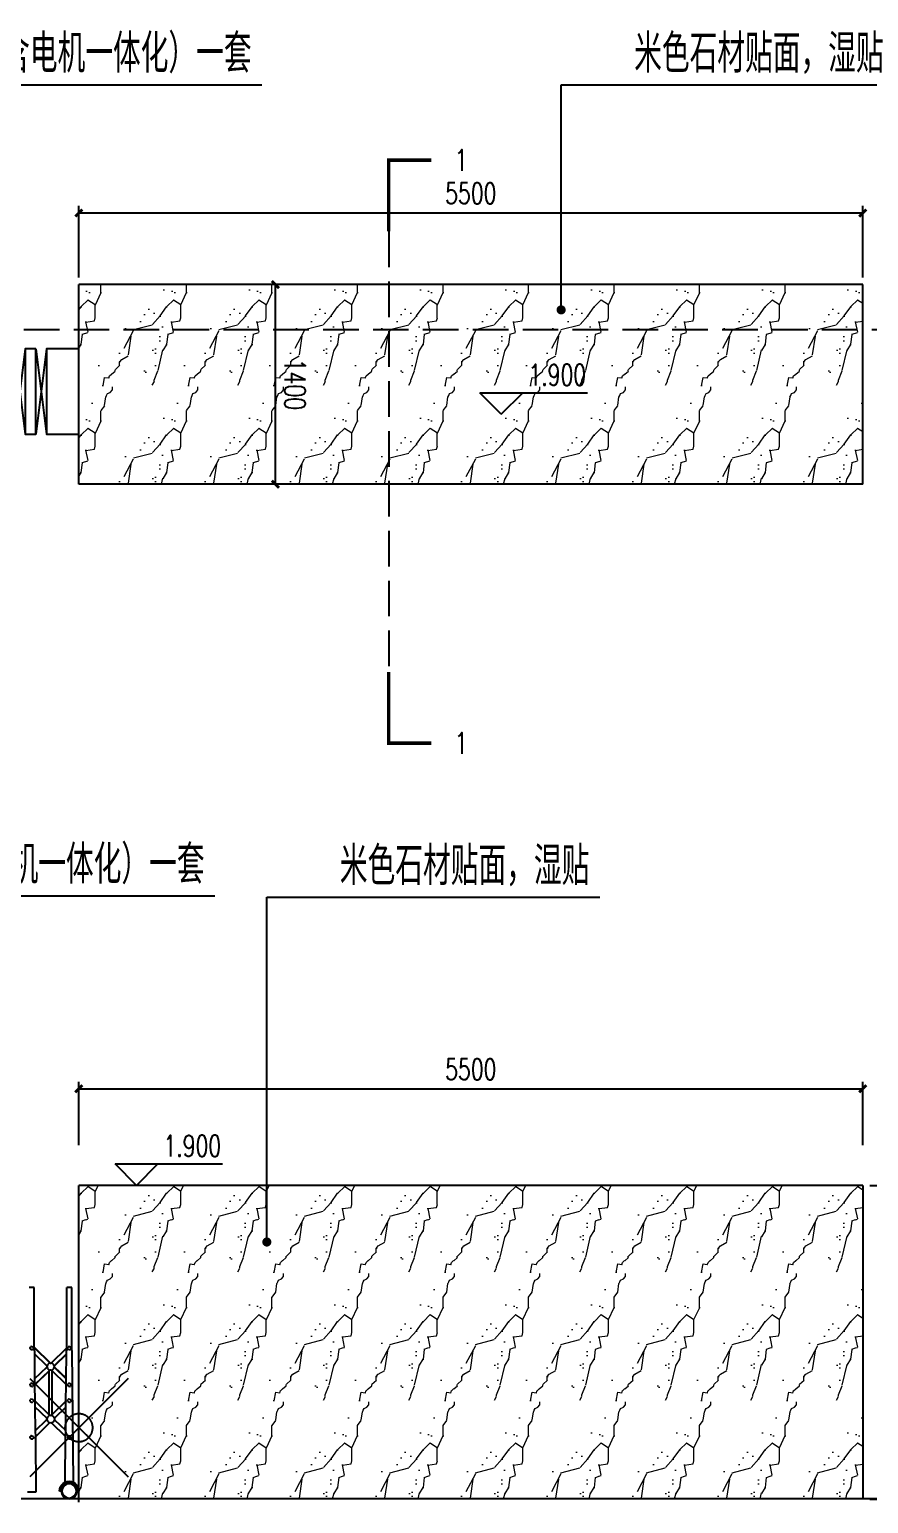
# Model space of a CAD drawing. Extents: x -4210259 to 293730, y -7499 to 868879.
# Drawn here: x -2196470 to -2190584, y 490235 to 500577 of the extents above; entities that cross this region are included whole.
import ezdxf

# ---------------------------------------------------------------- set-up
doc = ezdxf.new("R2010")
doc.units = 0
doc.header["$LTSCALE"] = 1000
doc.header["$MEASUREMENT"] = 0
doc.linetypes.add('99立面图例外参$0$99立面图例外参$0$$0$DOTE', pattern=[2.42, 2, -0.2, 0.02, -0.2])
doc.linetypes.add('DASH', pattern=[0.35, 0.25, -0.1])
doc.layers.get('Defpoints').update_dxf_attribs({"color": 210})
for name, color, linetype in [('8', 1, 'Continuous'), ('99立面图例外参$0$99立面图例外参$0$$0$A-AXIS-DOTE', 14, '99立面图例外参$0$99立面图例外参$0$$0$DOTE'), ('99立面图例外参$0$99立面图例外参$0$$0$AS-COLN', 6, 'Continuous'), ('A-AXIS-DP', 126, 'Continuous'), ('A-AXIS-ELEV', 4, 'Continuous'), ('A-LIN-V', 9, 'Continuous'), ('A-SFCE', 30, 'Continuous'), ('DIM_SYMB', 3, 'Continuous'), ('PUB_TEXT', 7, 'Continuous')]:
    doc.layers.add(name, color=color, linetype=linetype)
doc.layers.add('99立面图例外参$0$99立面图例外参$0$A-WALL-HATCH', color=8, linetype='Continuous', lineweight=13)
doc.styles.add('_TCH_DIM', font='SIMPLEX', dxfattribs={"bigfont": 'GBCBIG'})
doc.styles.add('_TCH_DIM_T3', font='SIMPLEX', dxfattribs={"width": 0.705882, "bigfont": 'GBCBIG'})
doc.dimstyles.new('_TCH_ARCH&&50', dxfattribs={"dimtxt": 148.75, "dimasz": 50, "dimexe": 50, "dimexo": 50, "dimgap": 63.125, "dimtad": 1, "dimdec": 0, "dimzin": 0, "dimdsep": 46, "dimtxsty": '_TCH_DIM_T3', "dimblk": 'ARCHTICK', "dimcen": 0.09, "dimclrt": 7, "dimazin": 2, "dimtfac": 1, "dimtdec": 0, "dimtix": 1, "dimtmove": 2, "dimatfit": 3, "dimfxl": 0, "dimtolj": 1, "dimtzin": 0, "dimarcsym": 0})

# ---------------------------------------------------------------- blocks, each defined once
blk = doc.blocks.new('99立面图例外参$0$99立面图例外参$0$$0$dotee')
at = {"layer": '99立面图例外参$0$99立面图例外参$0$$0$A-AXIS-DOTE'}
for points in [[(433561, -2127753), (434268, -2128460)], [(434268, -2127753), (433561, -2128460)]]:
    blk.add_lwpolyline(points, dxfattribs=at)
blk.add_circle((433915, -2128107), 100, dxfattribs=at)
blk = doc.blocks.new('ssm')
at = {"layer": '8', "color": 8}
for points in [[(0, 0), (227, 0), (227, -600), (0, -600)], [(302, 0), (376, 0), (376, -600), (302, -600)], [(451, 0), (525, 0), (525, -600), (451, -600)], [(600, 0), (674, 0), (674, -600), (600, -600)], [(749, 0), (823, 0), (823, -600), (749, -600)], [(898, 0), (972, 0), (972, -600), (898, -600)], [(1046, 0), (1121, 0), (1121, -600), (1046, -600)], [(1195, 0), (1270, 0), (1270, -600), (1195, -600)], [(1344, 0), (1419, 0), (1419, -600), (1344, -600)], [(1493, 0), (1568, 0), (1568, -600), (1493, -600)], [(1791, 0), (1865, 0), (1865, -600), (1791, -600)], [(1940, 0), (2014, 0), (2014, -600), (1940, -600)], [(2238, 0), (2312, 0), (2312, -600), (2238, -600)], [(2387, 0), (2461, 0), (2461, -600), (2387, -600)], [(2536, 0), (2696, 0), (2696, -600), (2536, -600)], [(1642, 0), (1717, 0), (1717, -600), (1642, -600)], [(2089, 0), (2163, 0), (2163, -600), (2089, -600)]]:
    blk.add_lwpolyline(points, close=True, dxfattribs=at)
for points in [[(302, 0), (227, -600)], [(376, 0), (451, -600)], [(451, 0), (376, -600)], [(749, 0), (674, -600)], [(898, 0), (823, -600)], [(1046, 0), (972, -600)], [(1121, 0), (1195, -600)], [(1195, 0), (1121, -600)], [(1344, 0), (1270, -600)], [(1419, 0), (1493, -600)], [(1493, 0), (1419, -600)], [(1791, 0), (1717, -600)], [(1940, 0), (1865, -600)], [(2089, 0), (2014, -600)], [(2238, 0), (2163, -600)], [(2312, 0), (2387, -600)], [(2387, 0), (2312, -600)], [(2461, 0), (2536, -600)], [(2536, 0), (2461, -600)], [(227, 0), (302, -600)], [(525, 0), (600, -600)], [(600, 0), (525, -600)], [(674, 0), (749, -600)], [(823, 0), (898, -600)], [(972, 0), (1046, -600)], [(1270, 0), (1344, -600)], [(1568, 0), (1642, -600)], [(1642, 0), (1568, -600)], [(1717, 0), (1791, -600)], [(1865, 0), (1940, -600)], [(2014, 0), (2089, -600)], [(2163, 0), (2238, -600)]]:
    blk.add_lwpolyline(points, dxfattribs=at)
blk = doc.blocks.new('A$C4A4B1E4B')
at = {"color": 250}
for p, q in [((-380, 1500), (-414, 1500)), ((-380, 1057), (-380, 1500)), ((-116, 1500), (-151, 1500)), ((-151, 1057), (-151, 1500)), ((-116, 1057), (-116, 1500)), ((-408, 1077), (-406, 1080)), ((-408, 1074), (-408, 1077)), ((-408, 1071), (-408, 1074)), ((-408, 1071), (-406, 1068)), ((-406, 1080), (-405, 1083)), ((-406, 1068), (-405, 1066)), ((-402, 1084), (-405, 1083)), ((-402, 1064), (-405, 1066)), ((-399, 1086), (-402, 1084)), ((-399, 1062), (-402, 1064)), ((-399, 1086), (-396, 1086)), ((-396, 1062), (-399, 1062)), ((-396, 1086), (-393, 1086)), ((-393, 1062), (-396, 1062)), ((-393, 1086), (-390, 1084)), ((-393, 1062), (-390, 1064)), ((-390, 1084), (-388, 1083)), ((-390, 1064), (-388, 1066)), ((-386, 1080), (-388, 1083)), ((-386, 1068), (-388, 1066)), ((-385, 1077), (-386, 1080)), ((-385, 1071), (-386, 1068)), ((-385, 1077), (-384, 1074)), ((-384, 1074), (-385, 1071)), ((-380, 1057), (-379, 1080)), ((-379, 1080), (-265, 970)), ((-379, 1080), (-379, 1078)), ((-379, 1078), (-267, 969)), ((-379, 1078), (-378, 1035)), ((-288, 948), (-378, 1035)), ((-378, 1035), (-376, 858)), ((-261, 970), (-152, 1075)), ((-152, 1034), (-152, 1075)), ((-152, 1075), (-151, 1057)), ((-145, 1074), (-144, 1077)), ((-144, 1071), (-145, 1074)), ((-144, 1077), (-143, 1080)), ((-144, 1071), (-143, 1068)), ((-143, 1080), (-141, 1083)), ((-143, 1068), (-141, 1066)), ((-139, 1084), (-141, 1083)), ((-139, 1064), (-141, 1066)), ((-136, 1086), (-139, 1084)), ((-136, 1062), (-139, 1064)), ((-136, 1086), (-133, 1086)), ((-133, 1062), (-136, 1062)), ((-133, 1086), (-130, 1086)), ((-130, 1062), (-133, 1062)), ((-130, 1086), (-127, 1084)), ((-130, 1062), (-127, 1064)), ((-127, 1084), (-124, 1083)), ((-127, 1064), (-124, 1066)), ((-122, 1080), (-124, 1083)), ((-122, 1068), (-124, 1066)), ((-121, 1077), (-122, 1080)), ((-121, 1071), (-122, 1068)), ((-121, 1077), (-121, 1074)), ((-121, 1074), (-121, 1071)), ((-116, 1057), (-106, 134)), ((-376, 858), (-288, 943)), ((-287, 951), (-288, 948)), ((-288, 945), (-288, 948)), ((-288, 945), (-288, 948)), ((-288, 948), (-288, 948)), ((-288, 945), (-288, 945)), ((-288, 943), (-288, 945)), ((-288, 945), (-288, 945)), ((-288, 943), (-287, 938)), ((-285, 957), (-287, 951)), ((-287, 938), (-285, 932)), ((-281, 962), (-285, 957)), ((-285, 932), (-281, 927)), ((-276, 966), (-281, 962)), ((-270, 969), (-276, 966)), ((-267, 969), (-270, 969)), ((-267, 969), (-265, 970)), ((-265, 970), (-263, 970)), ((-265, 970), (-265, 970)), ((-265, 970), (-263, 970)), ((-263, 970), (-261, 970)), ((-263, 970), (-261, 969)), ((-261, 969), (-261, 970)), ((-256, 969), (-261, 969)), ((-250, 966), (-256, 969)), ((-245, 962), (-250, 966)), ((-241, 957), (-245, 962)), ((-245, 927), (-241, 932)), ((-239, 951), (-241, 957)), ((-241, 932), (-239, 938)), ((-152, 1034), (-239, 950)), ((-239, 950), (-239, 951)), ((-239, 950), (-238, 948)), ((-239, 938), (-238, 942)), ((-152, 1031), (-238, 948)), ((-238, 948), (-238, 945)), ((-238, 948), (-238, 948)), ((-238, 948), (-238, 945)), ((-238, 945), (-238, 945)), ((-238, 945), (-238, 945)), ((-238, 945), (-238, 944)), ((-238, 944), (-154, 863)), ((-238, 944), (-238, 942)), ((-238, 942), (-154, 860)), ((-154, 863), (-152, 1031)), ((-152, 1031), (-152, 1034)), ((-399, 828), (-402, 827)), ((-399, 828), (-396, 829)), ((-396, 829), (-393, 828)), ((-393, 828), (-390, 827)), ((-274, 916), (-376, 817)), ((-274, 914), (-376, 815)), ((-376, 858), (-376, 817)), ((-281, 927), (-276, 923)), ((-276, 923), (-270, 920)), ((-269, 920), (-274, 916)), ((-274, 914), (-274, 916)), ((-273, 607), (-274, 914)), ((-270, 920), (-269, 920)), ((-263, 919), (-269, 920)), ((-259, 920), (-263, 919)), ((-259, 920), (-256, 920)), ((-253, 914), (-259, 920)), ((-256, 920), (-250, 923)), ((-253, 609), (-253, 914)), ((-155, 819), (-253, 914)), ((-250, 923), (-245, 927)), ((-155, 819), (-154, 860)), ((-154, 860), (-154, 863)), ((-136, 828), (-139, 827)), ((-136, 828), (-133, 829)), ((-133, 829), (-130, 828)), ((-130, 828), (-127, 827)), ((-408, 820), (-406, 823)), ((-408, 817), (-408, 820)), ((-408, 814), (-408, 817)), ((-408, 814), (-406, 811)), ((-406, 823), (-405, 825)), ((-406, 811), (-405, 808)), ((-402, 827), (-405, 825)), ((-402, 806), (-405, 808)), ((-399, 805), (-402, 806)), ((-396, 805), (-399, 805)), ((-393, 805), (-396, 805)), ((-393, 805), (-390, 806)), ((-390, 827), (-388, 825)), ((-390, 806), (-388, 808)), ((-386, 823), (-388, 825)), ((-386, 811), (-388, 808)), ((-385, 820), (-386, 823)), ((-385, 814), (-386, 811)), ((-385, 820), (-384, 817)), ((-384, 817), (-385, 814)), ((-376, 817), (-376, 815)), ((-376, 815), (-374, 705)), ((-156, 703), (-155, 819)), ((-145, 817), (-144, 820)), ((-144, 814), (-145, 817)), ((-144, 820), (-143, 823)), ((-144, 814), (-143, 811)), ((-143, 823), (-141, 825)), ((-143, 811), (-141, 808)), ((-139, 827), (-141, 825)), ((-139, 806), (-141, 808)), ((-136, 805), (-139, 806)), ((-133, 805), (-136, 805)), ((-130, 805), (-133, 805)), ((-130, 805), (-127, 806)), ((-127, 827), (-124, 825)), ((-127, 806), (-124, 808)), ((-122, 823), (-124, 825)), ((-122, 811), (-124, 808)), ((-121, 820), (-122, 823)), ((-121, 814), (-122, 811)), ((-121, 820), (-121, 817)), ((-121, 817), (-121, 814)), ((-408, 709), (-406, 712)), ((-408, 706), (-408, 709)), ((-408, 702), (-408, 706)), ((-408, 702), (-406, 699)), ((-406, 712), (-405, 714)), ((-406, 699), (-405, 697)), ((-402, 716), (-405, 714)), ((-402, 695), (-405, 697)), ((-399, 717), (-402, 716)), ((-399, 694), (-402, 695)), ((-399, 717), (-396, 718)), ((-396, 693), (-399, 694)), ((-396, 718), (-393, 717)), ((-393, 694), (-396, 693)), ((-393, 717), (-390, 716)), ((-393, 694), (-390, 695)), ((-390, 716), (-388, 714)), ((-390, 695), (-388, 697)), ((-386, 712), (-388, 714)), ((-386, 699), (-388, 697)), ((-385, 709), (-386, 712)), ((-385, 702), (-386, 699)), ((-385, 709), (-384, 706)), ((-384, 706), (-385, 702)), ((-374, 705), (-273, 607)), ((-374, 705), (-374, 663)), ((-289, 581), (-374, 663)), ((-374, 663), (-372, 494)), ((-253, 609), (-156, 703)), ((-157, 661), (-237, 583)), ((-158, 496), (-157, 661)), ((-157, 661), (-156, 703)), ((-145, 706), (-144, 709)), ((-144, 702), (-145, 706)), ((-144, 709), (-143, 712)), ((-144, 702), (-143, 699)), ((-143, 712), (-141, 714)), ((-143, 699), (-141, 697)), ((-139, 716), (-141, 714)), ((-139, 695), (-141, 697)), ((-136, 717), (-139, 716)), ((-136, 694), (-139, 695)), ((-136, 717), (-133, 718)), ((-133, 693), (-136, 694)), ((-133, 718), (-130, 717)), ((-130, 694), (-133, 693)), ((-130, 717), (-127, 716)), ((-130, 694), (-127, 695)), ((-127, 716), (-124, 714)), ((-127, 695), (-124, 697)), ((-122, 712), (-124, 714)), ((-122, 699), (-124, 697)), ((-121, 709), (-122, 712)), ((-121, 702), (-122, 699)), ((-121, 709), (-121, 706)), ((-121, 706), (-121, 702)), ((-372, 494), (-290, 573)), ((-271, 550), (-371, 453)), ((-290, 576), (-289, 581)), ((-290, 576), (-290, 576)), ((-290, 573), (-290, 576)), ((-290, 573), (-290, 576)), ((-290, 576), (-290, 576)), ((-290, 573), (-290, 573)), ((-290, 573), (-289, 569)), ((-286, 590), (-289, 583)), ((-289, 583), (-289, 581)), ((-289, 569), (-286, 563)), ((-282, 595), (-286, 590)), ((-286, 563), (-282, 557)), ((-277, 600), (-282, 595)), ((-282, 557), (-277, 553)), ((-270, 602), (-277, 600)), ((-277, 553), (-271, 550)), ((-273, 607), (-268, 602)), ((-270, 550), (-271, 550)), ((-270, 550), (-271, 550)), ((-271, 550), (-271, 550)), ((-268, 602), (-270, 602)), ((-263, 549), (-270, 550)), ((-263, 549), (-270, 550)), ((-268, 602), (-263, 603)), ((-263, 603), (-259, 603)), ((-257, 550), (-263, 549)), ((-258, 550), (-263, 549)), ((-259, 603), (-253, 609)), ((-256, 602), (-259, 603)), ((-257, 550), (-258, 550)), ((-258, 550), (-256, 550)), ((-159, 455), (-257, 550)), ((-250, 600), (-256, 602)), ((-256, 550), (-250, 553)), ((-244, 595), (-250, 600)), ((-250, 553), (-244, 557)), ((-240, 590), (-244, 595)), ((-244, 557), (-240, 563)), ((-237, 583), (-240, 590)), ((-240, 563), (-237, 569)), ((-237, 583), (-236, 576)), ((-237, 583), (-237, 583)), ((-236, 576), (-237, 572)), ((-236, 576), (-237, 572)), ((-237, 572), (-158, 496)), ((-237, 572), (-237, 572)), ((-237, 569), (-237, 572)), ((-236, 576), (-236, 576)), ((-236, 576), (-236, 576)), ((-408, 451), (-406, 453)), ((-408, 447), (-408, 451)), ((-408, 444), (-408, 447)), ((-408, 444), (-406, 441)), ((-406, 453), (-405, 456)), ((-406, 441), (-405, 439)), ((-402, 458), (-405, 456)), ((-402, 437), (-405, 439)), ((-399, 459), (-402, 458)), ((-399, 436), (-402, 437)), ((-399, 459), (-396, 459)), ((-396, 435), (-399, 436)), ((-396, 459), (-393, 459)), ((-393, 436), (-396, 435)), ((-393, 459), (-390, 458)), ((-393, 436), (-390, 437)), ((-390, 458), (-388, 456)), ((-390, 437), (-388, 439)), ((-386, 453), (-388, 456)), ((-386, 441), (-388, 439)), ((-385, 451), (-386, 453)), ((-385, 444), (-386, 441)), ((-385, 451), (-384, 447)), ((-384, 447), (-385, 444)), ((-372, 494), (-371, 453)), ((-371, 453), (-368, 65)), ((-161, 134), (-159, 455)), ((-159, 455), (-158, 496)), ((-145, 447), (-144, 451)), ((-144, 444), (-145, 447)), ((-144, 451), (-143, 453)), ((-144, 444), (-143, 441)), ((-143, 453), (-141, 456)), ((-143, 441), (-141, 439)), ((-139, 458), (-141, 456)), ((-139, 437), (-141, 439)), ((-136, 459), (-139, 458)), ((-136, 436), (-139, 437)), ((-136, 459), (-133, 459)), ((-133, 435), (-136, 436)), ((-133, 459), (-130, 459)), ((-130, 436), (-133, 435)), ((-130, 459), (-127, 458)), ((-130, 436), (-127, 437)), ((-127, 458), (-124, 456)), ((-127, 437), (-124, 439)), ((-122, 453), (-124, 456)), ((-122, 441), (-124, 439)), ((-121, 451), (-122, 453)), ((-121, 444), (-122, 441)), ((-121, 451), (-121, 447)), ((-121, 447), (-121, 444)), ((-194, 102), (-186, 114)), ((-192, 101), (-184, 113)), ((-186, 114), (-176, 125)), ((-173, 112), (-185, 94)), ((-173, 112), (-185, 94)), ((-184, 113), (-174, 123)), ((-172, 111), (-184, 93)), ((-171, 110), (-183, 93)), ((-170, 109), (-181, 92)), ((-169, 108), (-180, 91)), ((-176, 125), (-163, 133)), ((-174, 123), (-162, 131)), ((-155, 124), (-173, 112)), ((-155, 124), (-173, 112)), ((-173, 112), (-173, 112)), ((-172, 111), (-173, 112)), ((-155, 123), (-172, 111)), ((-171, 110), (-172, 111)), ((-154, 122), (-171, 110)), ((-170, 109), (-171, 110)), ((-153, 120), (-170, 109)), ((-169, 108), (-170, 109)), ((-153, 119), (-169, 108)), ((-163, 133), (-161, 134)), ((-162, 131), (-148, 136)), ((-161, 134), (-149, 138)), ((-134, 128), (-155, 124)), ((-134, 128), (-155, 124)), ((-134, 127), (-155, 123)), ((-155, 124), (-155, 124)), ((-155, 123), (-155, 124)), ((-154, 122), (-155, 123)), ((-134, 126), (-154, 122)), ((-153, 120), (-154, 122)), ((-134, 124), (-153, 120)), ((-134, 122), (-153, 119)), ((-153, 119), (-153, 120)), ((-149, 138), (-134, 140)), ((-148, 136), (-134, 137)), ((-134, 140), (-118, 138)), ((-134, 137), (-119, 136)), ((-112, 124), (-134, 128)), ((-112, 124), (-134, 128)), ((-134, 128), (-134, 128)), ((-134, 127), (-134, 128)), ((-113, 123), (-134, 127)), ((-134, 126), (-134, 127)), ((-113, 122), (-134, 126)), ((-134, 124), (-134, 126)), ((-114, 120), (-134, 124)), ((-134, 122), (-134, 124)), ((-114, 119), (-134, 122)), ((-119, 136), (-105, 131)), ((-118, 138), (-106, 134)), ((-114, 120), (-113, 122)), ((-97, 109), (-114, 120)), ((-114, 119), (-114, 120)), ((-98, 108), (-114, 119)), ((-113, 123), (-112, 124)), ((-95, 111), (-113, 123)), ((-113, 122), (-113, 123)), ((-96, 110), (-113, 122)), ((-94, 112), (-112, 124)), ((-94, 112), (-112, 124)), ((-112, 124), (-112, 124)), ((-106, 134), (-104, 133)), ((-105, 131), (-93, 123)), ((-104, 133), (-91, 125)), ((-98, 108), (-97, 109)), ((-87, 91), (-98, 108)), ((-97, 109), (-96, 110)), ((-86, 92), (-97, 109)), ((-96, 110), (-95, 111)), ((-84, 93), (-96, 110)), ((-95, 111), (-94, 112)), ((-83, 93), (-95, 111)), ((-82, 94), (-94, 112)), ((-82, 94), (-94, 112)), ((-94, 112), (-94, 112)), ((-93, 123), (-83, 113)), ((-91, 125), (-81, 114)), ((-83, 113), (-75, 101)), ((-81, 114), (-73, 102)), ((-368, 65), (-425, 65)), ((-201, 72), (-199, 88)), ((-198, 72), (-201, 72)), ((-199, 88), (-194, 102)), ((-198, 72), (-197, 87)), ((-190, 72), (-198, 72)), ((-197, 87), (-192, 101)), ((-185, 94), (-190, 72)), ((-190, 72), (-185, 51)), ((-190, 72), (-189, 72)), ((-185, 94), (-189, 72)), ((-189, 72), (-185, 51)), ((-189, 72), (-188, 72)), ((-184, 93), (-188, 72)), ((-188, 72), (-184, 51)), ((-188, 72), (-187, 72)), ((-183, 93), (-187, 72)), ((-187, 72), (-183, 52)), ((-187, 72), (-185, 72)), ((-185, 94), (-185, 94)), ((-184, 93), (-185, 94)), ((-181, 92), (-185, 72)), ((-185, 72), (-181, 52)), ((-185, 72), (-184, 72)), ((-185, 51), (-173, 33)), ((-185, 51), (-185, 51)), ((-185, 51), (-173, 33)), ((-184, 51), (-185, 51)), ((-183, 93), (-184, 93)), ((-180, 91), (-184, 72)), ((-184, 72), (-180, 53)), ((-183, 52), (-184, 51)), ((-184, 51), (-172, 33)), ((-181, 92), (-183, 93)), ((-183, 52), (-171, 34)), ((-181, 52), (-183, 52)), ((-180, 91), (-181, 92)), ((-180, 53), (-181, 52)), ((-181, 52), (-170, 36)), ((-180, 53), (-169, 37)), ((-173, 33), (-155, 21)), ((-173, 33), (-173, 33)), ((-173, 33), (-155, 21)), ((-172, 33), (-173, 33)), ((-171, 34), (-172, 33)), ((-172, 33), (-155, 22)), ((-170, 36), (-171, 34)), ((-171, 34), (-154, 23)), ((-169, 37), (-170, 36)), ((-170, 36), (-153, 24)), ((-169, 37), (-153, 26)), ((-154, 23), (-155, 22)), ((-155, 22), (-155, 21)), ((-155, 22), (-134, 17)), ((-155, 21), (-134, 16)), ((-155, 21), (-155, 21)), ((-155, 21), (-134, 17)), ((-153, 24), (-154, 23)), ((-154, 23), (-134, 19)), ((-153, 26), (-153, 24)), ((-153, 26), (-134, 22)), ((-153, 24), (-134, 20)), ((-134, 22), (-114, 26)), ((-134, 20), (-114, 24)), ((-134, 19), (-113, 23)), ((-134, 17), (-113, 22)), ((-134, 22), (-134, 20)), ((-134, 16), (-112, 21)), ((-134, 17), (-112, 21)), ((-134, 20), (-134, 19)), ((-134, 19), (-134, 17)), ((-134, 17), (-134, 16)), ((-134, 17), (-134, 17)), ((-114, 26), (-98, 37)), ((-114, 24), (-97, 36)), ((-114, 26), (-114, 24)), ((-114, 24), (-113, 23)), ((-113, 23), (-96, 34)), ((-113, 22), (-95, 33)), ((-113, 23), (-113, 22)), ((-113, 22), (-112, 21)), ((-112, 21), (-94, 33)), ((-112, 21), (-94, 33)), ((-112, 21), (-112, 21)), ((-98, 37), (-87, 53)), ((-98, 37), (-97, 36)), ((-97, 36), (-86, 52)), ((-97, 36), (-96, 34)), ((-96, 34), (-84, 52)), ((-96, 34), (-95, 33)), ((-95, 33), (-83, 51)), ((-95, 33), (-94, 33)), ((-94, 33), (-82, 51)), ((-94, 33), (-82, 51)), ((-94, 33), (-94, 33)), ((-87, 91), (-86, 92)), ((-83, 72), (-87, 91)), ((-87, 53), (-83, 72)), ((-87, 53), (-86, 52)), ((-86, 92), (-84, 93)), ((-82, 72), (-86, 92)), ((-86, 52), (-82, 72)), ((-86, 52), (-84, 52)), ((-80, 72), (-84, 93)), ((-84, 93), (-83, 93)), ((-84, 52), (-80, 72)), ((-84, 52), (-83, 51)), ((-83, 93), (-82, 94)), ((-79, 72), (-83, 93)), ((-83, 51), (-79, 72)), ((-83, 72), (-82, 72)), ((-83, 51), (-82, 51)), ((-77, 72), (-82, 94)), ((-78, 72), (-82, 94)), ((-82, 94), (-82, 94)), ((-82, 51), (-77, 72)), ((-82, 51), (-78, 72)), ((-82, 72), (-80, 72)), ((-82, 51), (-82, 51)), ((-80, 72), (-79, 72)), ((-79, 72), (-78, 72)), ((-78, 72), (-77, 72)), ((-69, 72), (-77, 72)), ((-75, 101), (-70, 87)), ((-73, 102), (-68, 88)), ((-70, 87), (-69, 72)), ((-66, 72), (-69, 72)), ((-68, 88), (-66, 72))]:
    blk.add_line(p, q, dxfattribs=at)
blk = doc.blocks.new('_ArchTick')
at = {"color": 0, "linetype": 'ByBlock', "const_width": 0.4}
blk.add_lwpolyline([(-0.5, -0.5), (0.5, 0.5)], dxfattribs=at)
blk = doc.blocks.new('*D134')
at = {"layer": 'A-AXIS-DP', "color": 0, "lineweight": -2}
for p, q in [((-2190574, 492467), (-2189860, 492467)), ((-2189910, 490267), (-2189910, 492467)), ((-2190574, 490267), (-2189860, 490267))]:
    blk.add_line(p, q, dxfattribs=at)
at = {"layer": 'Defpoints', "color": 0}
for p in [(-2190624, 492467), (-2189910, 492467), (-2190624, 490267)]:
    blk.add_point(p, dxfattribs=at)
at = {"layer": 'A-AXIS-DP', "color": 0, "lineweight": -2, "xscale": 50, "yscale": 50, "zscale": 50}
for p, rotation in [((-2189910, 492467), 90), ((-2189910, 490267), 270)]:
    blk.add_blockref('_ArchTick', p, dxfattribs=dict(at, rotation=rotation))
at = {"layer": 'A-AXIS-DP', "color": 7, "insert": (-2190048, 491367), "char_height": 148.8, "attachment_point": 5, "rotation": 90, "style": '_TCH_DIM_T3'}
blk.add_mtext('\\A1;2200', dxfattribs=at)
blk = doc.blocks.new('*D135')
at = {"layer": 'A-AXIS-DP', "color": 0, "lineweight": -2}
for p, q in [((-2194289, 498787), (-2194795, 498787)), ((-2194745, 497387), (-2194745, 498787)), ((-2194289, 497387), (-2194795, 497387))]:
    blk.add_line(p, q, dxfattribs=at)
at = {"layer": 'Defpoints', "color": 0}
for p in [(-2194745, 498787), (-2194239, 498787), (-2194239, 497387)]:
    blk.add_point(p, dxfattribs=at)
at = {"layer": 'A-AXIS-DP', "color": 0, "lineweight": -2, "xscale": 50, "yscale": 50, "zscale": 50}
for p, rotation in [((-2194745, 498787), 90.00323205342079), ((-2194745, 497387), 270.0032320534208)]:
    blk.add_blockref('_ArchTick', p, dxfattribs=dict(at, rotation=rotation))
at = {"layer": 'A-AXIS-DP', "color": 7, "insert": (-2194607, 498087), "char_height": 148.8, "attachment_point": 5, "rotation": 270.0032, "style": '_TCH_DIM_T3'}
blk.add_mtext('\\A1;1400', dxfattribs=at)
blk = doc.blocks.new('*D136')
at = {"layer": 'A-AXIS-DP', "color": 0, "lineweight": -2}
for p, q in [((-2196124, 498837), (-2196124, 499340)), ((-2190624, 498837), (-2190624, 499340)), ((-2196124, 499290), (-2190624, 499290))]:
    blk.add_line(p, q, dxfattribs=at)
at = {"layer": 'Defpoints', "color": 0}
for p in [(-2190624, 499290), (-2196124, 498787), (-2190624, 498787)]:
    blk.add_point(p, dxfattribs=at)
at = {"layer": 'A-AXIS-DP', "color": 0, "lineweight": -2, "xscale": 50, "yscale": 50, "zscale": 50, "rotation": 180}
blk.add_blockref('_ArchTick', (-2196124, 499290), dxfattribs=at)
at = {"layer": 'A-AXIS-DP', "color": 0, "lineweight": -2, "xscale": 50, "yscale": 50, "zscale": 50}
blk.add_blockref('_ArchTick', (-2190624, 499290), dxfattribs=at)
at = {"layer": 'A-AXIS-DP', "color": 7, "insert": (-2193374, 499428), "char_height": 148.8, "attachment_point": 5, "style": '_TCH_DIM_T3'}
blk.add_mtext('\\A1;5500', dxfattribs=at)
blk = doc.blocks.new('*D137')
at = {"layer": 'A-AXIS-DP', "color": 0, "lineweight": -2}
for p, q in [((-2196124, 492750), (-2196124, 493195)), ((-2196124, 493145), (-2190624, 493145)), ((-2190624, 492750), (-2190624, 493195))]:
    blk.add_line(p, q, dxfattribs=at)
at = {"layer": 'Defpoints', "color": 0}
for p in [(-2190624, 493145), (-2196124, 492700), (-2190624, 492700)]:
    blk.add_point(p, dxfattribs=at)
at = {"layer": 'A-AXIS-DP', "color": 0, "lineweight": -2, "xscale": 50, "yscale": 50, "zscale": 50, "rotation": 180}
blk.add_blockref('_ArchTick', (-2196124, 493145), dxfattribs=at)
at = {"layer": 'A-AXIS-DP', "color": 0, "lineweight": -2, "xscale": 50, "yscale": 50, "zscale": 50}
blk.add_blockref('_ArchTick', (-2190624, 493145), dxfattribs=at)
at = {"layer": 'A-AXIS-DP', "color": 7, "insert": (-2193374, 493282), "char_height": 148.8, "attachment_point": 5, "style": '_TCH_DIM_T3'}
blk.add_mtext('\\A1;5500', dxfattribs=at)

msp = doc.modelspace()

# ---------------------------------------------------------------- hatches: boundary and pattern name
at = {"layer": '99立面图例外参$0$99立面图例外参$0$A-WALL-HATCH'}
h = msp.add_hatch(dxfattribs=at)
h.set_pattern_fill('大理石', color=256, scale=200)
h.set_pattern_definition([(41.9872125, (-166710, 4046.02), (1199.999982, 900.00002), [19.21946, -4016.8677]), (68.1985905, (-166995.71, 4016.02), (599.9999996, 1800.000001), [69.23783, -4777.41048]), (60.945396, (-167010, 3981.74), (599.9999597, 900.0000255), [29.41609, -6147.9618]), (90, (-166995.7, 4007.45), (600, -4e-14), [8.57143, -891.42852]), (71.565051, (-166715.71, 4028.88), (1e-06, 900), [18.07016, -1879.29642]), (171.469234, (-166715.71, 4028.88), (-599.999998, 5.6e-06), [28.89107, -6038.2332]), (79.215702, (-166755.714, 3973.17), (600.000003, 3600.0000017), [61.07874, -6352.1886]), (62.1329961, (-167207.143, 4247.452), (2399.99997084, 4500.0000176), [140.58914, -29383.1298]), (0, (-167198.5, 4379.4), (0, 900), [0, -600]), (64.9831065, (-166810, 4543.166), (1200.000003, 2699.9999982), [94.58826, -9837.1788]), (81.4391104, (-166578.571, 4187.452), (1199.99999793, 8099.99994892), [134.3541, -28080.0036]), (82.8749836, (-166910, 4268.88), (599.99996395, 4500.0000045), [69.10507, -14442.9588]), (76.75948, (-166970, 4080.31), (600.00000583, 2699.9999979), [149.69356, -15568.1304]), (0, (-167063.5, 4080.75), (0, 900), [0, -600]), (0, (-167053.9, 4071.1), (0, 900), [0, -600]), (0, (-166986.4, 4119.3), (0, 900), [0, -600]), (0, (-167005.7, 4225.3), (0, 900), [0, -600]), (59.0362434, (-166935.714, 4226.023), (599.9999522, 900.0000258), [49.97959, -10445.7336]), (0, (-166910.1, 4267.2), (0, 900), [0, -600]), (0, (-166986.4, 4234.9), (0, 900), [0, -600]), (0, (-166957.5, 4292.7), (0, 900), [0, -600]), (0, (-166986.4, 4206), (0, 900), [0, -600]), (50.194429, (-166638.57, 4144.6), (600.0000004, 900.0000004), [22.315, -4663.8348]), (90, (-166638.6, 4118.9), (600, -4e-14), [25.71428, -874.28568]), (43.66778, (-166670, 4088.88), (1800.0000014, 1799.9999965), [43.4483, -9080.6952]), (90, (-166670, 4080.3), (600, -4e-14), [8.57143, -891.42852]), (39.805571, (-166695.714, 4058.88), (1199.9999713, 900.0000354), [33.4725, -6995.7522]), (0, (-166784, 4119.3), (0, 900), [0, -600]), (0, (-166637.3, 4146.5), (0, 900), [0, -600]), (0, (-166637.3, 4146.5), (0, 900), [0, -600]), (29.3577535, (-166624.29, 4161.74), (1799.9999964, 900.0000053), [52.45017, -5454.81774]), (0, (-166639.35, 4206), (0, 900), [0, -600]), (146.309932, (-166810, 4543.17), (-1200.0000074, 899.9999844), [61.80945, -6428.1828]), (8.1301023, (-166875.714, 4423.166), (5999.99995775, 899.9999947), [60.60915, -12667.3128]), (47.8624052, (-167010, 4406.023), (2400.00000106, 2699.9999975), [80.91316, -16910.8494]), (14.620874, (-167141.43, 4371.738), (3599.9999901, 900.00003754), [135.82702, -14126.01]), (0, (-167092.5, 4427.6), (0, 900), [0, -600]), (18.434949, (-166901.43, 4337.45), (2400.0000002, 899.999997), [27.10524, -5664.9945]), (16.699244, (-166875.71, 4346.02), (599.999988, 5e-05), [14.91472, -3117.17718]), (101.093723, (-166861.43, 4350.31), (-1200.0000105, 6299.99994104), [74.2445, -15517.0992]), (0, (-166938.2, 4389), (0, 900), [0, -600]), (0, (-166876, 4424.85), (0, 900), [0, -600]), (0, (-166957.5, 4321.6), (0, 900), [0, -600]), (0, (-167034.6, 4514.3), (0, 900), [0, -600]), (0, (-167063.5, 4475.75), (0, 900), [0, -600]), (44.1449026, (-166910, 4530.31), (1800.0000031, 1799.99999994), [67.68776, -14146.7412]), (54.5829447, (-166955.714, 4466.023), (600.0000017, 899.99999645), [78.8825, -16486.4424]), (0, (-166909.2, 4530.9), (0, 900), [0, -600]), (0, (-166996.05, 4485.4), (0, 900), [0, -600]), (0, (-166909.2, 4530.9), (0, 900), [0, -600]), (0, (-166955.6, 4464.6), (0, 900), [0, -600]), (75.068583, (-166815.71, 4431.74), (600, 2700.000001), [22.1774, -4635.075]), (90, (-166810, 4453.17), (600, -4e-14), [90, -810]), (50.194429, (-166704.29, 4830.31), (600.0000004, 900.0000004), [22.315, -4663.8348]), (0, (-166870.7, 4639.5), (0, 900), [0, -600]), (0, (-166851.4, 4629.9), (0, 900), [0, -600]), (0, (-166928.6, 4649.2), (0, 900), [0, -600]), (0, (-166832.2, 4755.1), (0, 900), [0, -600]), (53.1301023, (-166770, 4701.74), (600.0000009, 899.9999994), [42.85714, -8957.1426]), (90, (-166770, 4628.9), (600, -4e-14), [72.85714, -827.14284]), (0, (-166769.9, 4630.3), (0, 900), [0, -600]), (23.1985905, (-166724.29, 4821.74), (1800.000001, 900.0000005), [21.75935, -4547.7045]), (66.037511, (-166730, 4808.88), (600, 1799.999999), [14.0698, -2940.58752]), (66.037511, (-166735.71, 4796.02), (600, 1799.999999), [14.0698, -2940.58752]), (81.8698976, (-166744.286, 4736.023), (600.0000026, 4500.00000045), [60.60915, -12667.3128]), (90, (-166690, 4847.45), (600, -4e-14), [21.42857, -878.57142]), (0, (-166755.9, 4877.45), (0, 900), [0, -600])])
h.paths.add_polyline_path([(-2190623.6, 497387.5), (-2190623.6, 498787.5), (-2194383.7, 498787.5), (-2194580, 498787.4), (-2195070, 498787.5), (-2196123.6, 498787.5), (-2196123.6, 497387.5), (-2194118.1, 497387.5)])
h = msp.add_hatch(dxfattribs=at)
h.set_pattern_fill('大理石', color=256, scale=200)
h.set_pattern_definition([(41.9872125, (-166710, -3073.98), (1199.999982, 900.00002), [19.21946, -4016.8677]), (68.1985905, (-166995.71, -3103.98), (599.9999996, 1800.000001), [69.23783, -4777.41048]), (60.945396, (-167010, -3138.26), (599.9999597, 900.0000255), [29.41609, -6147.9618]), (90, (-166995.7, -3112.55), (600, -4e-14), [8.57143, -891.42852]), (71.565051, (-166715.71, -3091.12), (1e-06, 900), [18.07016, -1879.29642]), (171.469234, (-166715.71, -3091.12), (-599.999998, 5.6e-06), [28.89107, -6038.2332]), (79.215702, (-166755.714, -3146.83), (600.000003, 3600.0000017), [61.07874, -6352.1886]), (62.1329961, (-167207.143, -2872.548), (2399.99997084, 4500.0000176), [140.58914, -29383.1298]), (0, (-167198.5, -2740.6), (0, 900), [0, -600]), (64.9831065, (-166810, -2576.834), (1200.000003, 2699.9999982), [94.58826, -9837.1788]), (81.4391104, (-166578.571, -2932.548), (1199.99999793, 8099.99994892), [134.3541, -28080.0036]), (82.8749836, (-166910, -2851.12), (599.99996395, 4500.0000045), [69.10507, -14442.9588]), (76.75948, (-166970, -3039.69), (600.00000583, 2699.9999979), [149.69356, -15568.1304]), (0, (-167063.5, -3039.25), (0, 900), [0, -600]), (0, (-167053.9, -3048.9), (0, 900), [0, -600]), (0, (-166986.4, -3000.7), (0, 900), [0, -600]), (0, (-167005.7, -2894.7), (0, 900), [0, -600]), (59.0362434, (-166935.714, -2893.977), (599.9999522, 900.0000258), [49.97959, -10445.7336]), (0, (-166910.1, -2852.8), (0, 900), [0, -600]), (0, (-166986.4, -2885.1), (0, 900), [0, -600]), (0, (-166957.5, -2827.3), (0, 900), [0, -600]), (0, (-166986.4, -2914), (0, 900), [0, -600]), (50.194429, (-166638.57, -2975.4), (600.0000004, 900.0000004), [22.315, -4663.8348]), (90, (-166638.6, -3001.1), (600, -4e-14), [25.71428, -874.28568]), (43.66778, (-166670, -3031.12), (1800.0000014, 1799.9999965), [43.4483, -9080.6952]), (90, (-166670, -3039.7), (600, -4e-14), [8.57143, -891.42852]), (39.805571, (-166695.714, -3061.12), (1199.9999713, 900.0000354), [33.4725, -6995.7522]), (0, (-166784, -3000.7), (0, 900), [0, -600]), (0, (-166637.3, -2973.5), (0, 900), [0, -600]), (0, (-166637.3, -2973.5), (0, 900), [0, -600]), (29.3577535, (-166624.29, -2958.26), (1799.9999964, 900.0000053), [52.45017, -5454.81774]), (0, (-166639.35, -2914), (0, 900), [0, -600]), (146.309932, (-166810, -2576.83), (-1200.0000074, 899.9999844), [61.80945, -6428.1828]), (8.1301023, (-166875.714, -2696.834), (5999.99995775, 899.9999947), [60.60915, -12667.3128]), (47.8624052, (-167010, -2713.977), (2400.00000106, 2699.9999975), [80.91316, -16910.8494]), (14.620874, (-167141.43, -2748.262), (3599.9999901, 900.00003754), [135.82702, -14126.01]), (0, (-167092.5, -2692.4), (0, 900), [0, -600]), (18.434949, (-166901.43, -2782.55), (2400.0000002, 899.999997), [27.10524, -5664.9945]), (16.699244, (-166875.71, -2773.98), (599.999988, 5e-05), [14.91472, -3117.17718]), (101.093723, (-166861.43, -2769.69), (-1200.0000105, 6299.99994104), [74.2445, -15517.0992]), (0, (-166938.2, -2731), (0, 900), [0, -600]), (0, (-166876, -2695.15), (0, 900), [0, -600]), (0, (-166957.5, -2798.4), (0, 900), [0, -600]), (0, (-167034.6, -2605.7), (0, 900), [0, -600]), (0, (-167063.5, -2644.25), (0, 900), [0, -600]), (44.1449026, (-166910, -2589.69), (1800.0000031, 1799.99999994), [67.68776, -14146.7412]), (54.5829447, (-166955.714, -2653.977), (600.0000017, 899.99999645), [78.8825, -16486.4424]), (0, (-166909.2, -2589.1), (0, 900), [0, -600]), (0, (-166996.05, -2634.6), (0, 900), [0, -600]), (0, (-166909.2, -2589.1), (0, 900), [0, -600]), (0, (-166955.6, -2655.4), (0, 900), [0, -600]), (75.068583, (-166815.71, -2688.26), (600, 2700.000001), [22.1774, -4635.075]), (90, (-166810, -2666.83), (600, -4e-14), [90, -810]), (50.194429, (-166704.29, -2289.69), (600.0000004, 900.0000004), [22.315, -4663.8348]), (0, (-166870.7, -2480.5), (0, 900), [0, -600]), (0, (-166851.4, -2490.1), (0, 900), [0, -600]), (0, (-166928.6, -2470.8), (0, 900), [0, -600]), (0, (-166832.2, -2364.9), (0, 900), [0, -600]), (53.1301023, (-166770, -2418.26), (600.0000009, 899.9999994), [42.85714, -8957.1426]), (90, (-166770, -2491.1), (600, -4e-14), [72.85714, -827.14284]), (0, (-166769.9, -2489.7), (0, 900), [0, -600]), (23.1985905, (-166724.29, -2298.26), (1800.000001, 900.0000005), [21.75935, -4547.7045]), (66.037511, (-166730, -2311.12), (600, 1799.999999), [14.0698, -2940.58752]), (66.037511, (-166735.71, -2323.98), (600, 1799.999999), [14.0698, -2940.58752]), (81.8698976, (-166744.286, -2383.977), (600.0000026, 4500.00000045), [60.60915, -12667.3128]), (90, (-166690, -2272.55), (600, -4e-14), [21.42857, -878.57142]), (0, (-166755.9, -2242.55), (0, 900), [0, -600])])
h.paths.add_polyline_path([(-2190623.6, 490267.5), (-2190623.6, 492467.5), (-2196125, 492467.5), (-2196123.6, 490267.5)])

# ---------------------------------------------------------------- linework, layer by layer
msp.add_line((-2196123.6, 490267.5), (-2196125, 490267.5))
at = {"layer": 'A-AXIS-ELEV'}
for p, q in [((-2193160, 497877.5), (-2193310, 498027.5)), ((-2193310, 498027.5), (-2192555, 498027.5)), ((-2193160, 497877.5), (-2193010, 498027.5)), ((-2195720, 492467.5), (-2195870, 492617.5)), ((-2195870, 492617.5), (-2195115, 492617.5)), ((-2195720, 492467.5), (-2195570, 492617.5))]:
    msp.add_line(p, q, dxfattribs=at)
at = {"layer": 'A-LIN-V'}
for p, q in [((-2190623.6, 498787.5), (-2196123.7, 498787.5)), ((-2196123.6, 497387.5), (-2196123.6, 498787.5)), ((-2190623.6, 497387.5), (-2190623.6, 498787.5)), ((-2190623.6, 497387.5), (-2196123.6, 497387.5)), ((-2196123.6, 492467.5), (-2196125, 492467.5)), ((-2196123.7, 490244.9), (-2196123.7, 492467.5)), ((-2190623.6, 492467.5), (-2196123.7, 492467.5)), ((-2190623.6, 492467.5), (-2190623.6, 490267.5)), ((-2190623.5, 490267.5), (-2196123.6, 490267.5))]:
    msp.add_line(p, q, dxfattribs=at)
at = {"layer": 'A-SFCE'}
msp.add_lwpolyline([(-2182559.6, 490267.5), (-2200940, 490267.5)], dxfattribs=at)
at = {"layer": 'DIM_SYMB'}
for p, q in [((-2198430, 500190), (-2194840, 500190)), ((-2192740, 498610), (-2192740, 500190)), ((-2192740, 500190), (-2190404, 500190)), ((-2198760, 494500), (-2195170, 494500)), ((-2194805, 492070), (-2194805, 494490)), ((-2194805, 494490), (-2192469, 494490))]:
    msp.add_line(p, q, dxfattribs=at)
at = {"layer": 'DIM_SYMB', "linetype": 'DASH'}
for p, q in [((-2193950, 499160), (-2193950, 496070)), ((-2190310, 498470), (-2197440, 498470))]:
    msp.add_line(p, q, dxfattribs=at)
at = {"layer": 'DIM_SYMB', "const_width": 25}
for points in [[(-2193650, 499660), (-2193950, 499660), (-2193950, 499160)], [(-2193950, 496070), (-2193950, 495570), (-2193650, 495570)]]:
    msp.add_lwpolyline(points, dxfattribs=at)
at = {"layer": 'DIM_SYMB', "const_width": 32}
for points in [[(-2192740, 498594, 1), (-2192740, 498626, 1)], [(-2194805, 492054, 1), (-2194805, 492086, 1)]]:
    msp.add_lwpolyline(points, format="xyb", close=True, dxfattribs=at)

# ---------------------------------------------------------------- block references
at = {"xscale": -1, "rotation": 359.9999999290148}
msp.add_blockref('ssm', (-2196123.6, 498337.5), dxfattribs=at)
msp.add_blockref('A$C4A4B1E4B', (-2196058.1, 490251.2))
at = {"layer": '99立面图例外参$0$99立面图例外参$0$$0$AS-COLN', "color": 4, "xscale": -0.9750000000000001, "yscale": 0.9750000000000001, "zscale": 0.9750000000000001}
msp.add_blockref('99立面图例外参$0$99立面图例外参$0$$0$dotee', (-1773056.6, 2565671.6), dxfattribs=at)

# ---------------------------------------------------------------- texts
at = {"layer": 'PUB_TEXT', "style": '_TCH_DIM'}
for s, height, p in [('电动铝合金伸缩门（含电机一体化）一套', 270.071, (-2198412.1, 500274)), ('米色石材贴面，湿贴', 270.07, (-2192227.6, 500274)), ('电动铝合金伸缩门（含电机一体化）一套', 270.071, (-2198742.1, 494584)), ('米色石材贴面，湿贴', 270.07, (-2194292.6, 494574))]:
    msp.add_text(s, height=height, dxfattribs=at).set_placement(p)
at = {"layer": 'PUB_TEXT', "style": '_TCH_DIM', "width": 0.705882}
for s, height, p in [('1', 148.8, (-2193487.5, 499585.6)), ('1.900', 148.75, (-2192970, 498080)), ('1', 148.8, (-2193487.5, 495495.6)), ('1.900', 148.75, (-2195530, 492670))]:
    msp.add_text(s, height=height, dxfattribs=at).set_placement(p)

# ---------------------------------------------------------------- dimensions: what is measured, and where the dimension line sits
at = {"layer": 'A-AXIS-DP'}
for p1, p2, distance, picture, middle in [((-2196123.6, 498787.5), (-2190623.6, 498787.5), 502.5, '*D136', (-2193373.6, 499427.5)), ((-2194238.6, 497387.5), (-2194238.7, 498787.5), 506.3, '*D135', (-2194607.5, 498087.4)), ((-2196123.7, 492700), (-2190623.6, 492700), 445, '*D137', (-2193373.6, 493282.5)), ((-2190623.6, 490267.5), (-2190623.6, 492467.5), -713.2, '*D134', (-2190047.9, 491367.5))]:
    dim = msp.add_aligned_dim(p1=p1, p2=p2, distance=distance, dimstyle='_TCH_ARCH&&50', dxfattribs=at)
    dim.commit()
    dim.dimension.update_dxf_attribs({"geometry": picture, "text_midpoint": middle})

doc.saveas('drawing.dxf')
